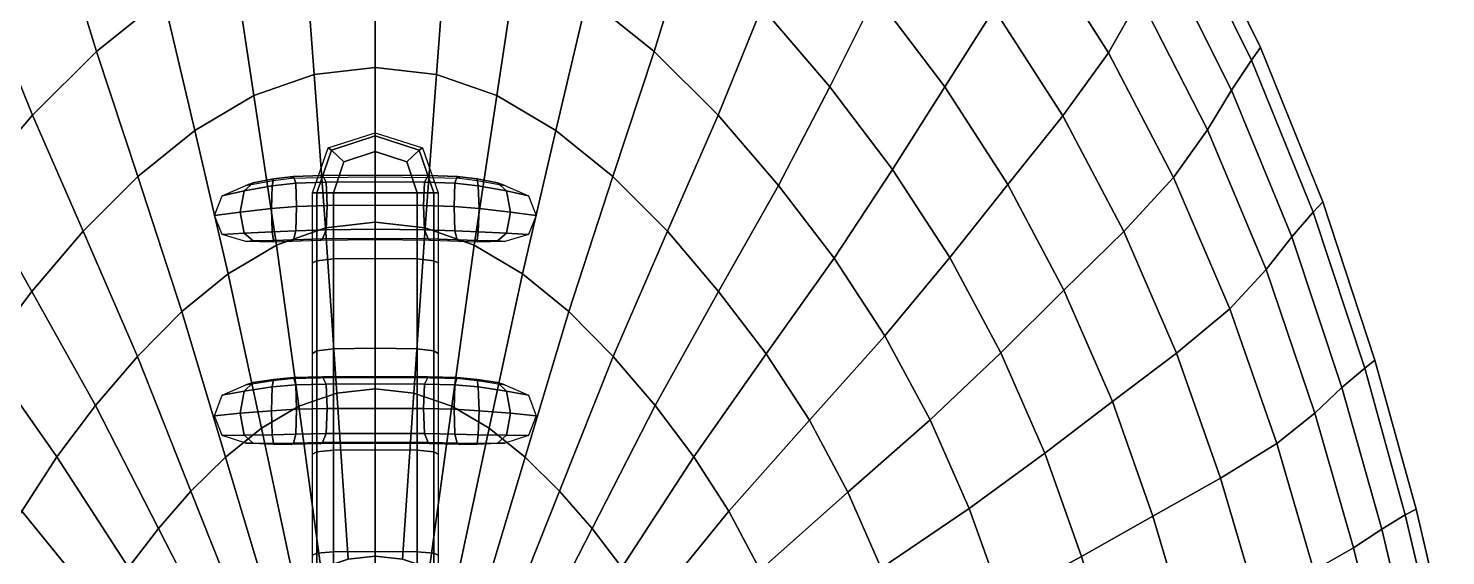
# Model space of a CAD drawing. Header units: metres. Extents: x -0.0298 to 0.0298, y -0.0474 to 0.0474.
# Drawn here: x -0.00946 to 0.02917, y 0.01001 to 0.02438 of the extents above; entities that cross this region are included whole.
import ezdxf

# ---------------------------------------------------------------- set-up
doc = ezdxf.new("R2010")
doc.units = ezdxf.units.M

msp = doc.modelspace()

# ---------------------------------------------------------------- linework, layer by layer
at = {"layer": 'football_medium_poly'}
for points in [[(-0.007602, 0.023749, 0.022283), (-0.008571, 0.02692, 0.020071), (-0.006511, 0.028588, 0.020071), (-0.005775, 0.025221, 0.022283)], [(-0.007602, 0.023749, -0.022283), (-0.005775, 0.025221, -0.022283), (-0.006511, 0.028588, -0.020071), (-0.008571, 0.02692, -0.020071)], [(0.007602, 0.023749, 0.022283), (0.005775, 0.025221, 0.022283), (0.006511, 0.028588, 0.020071), (0.008571, 0.02692, 0.020071)], [(0.007602, 0.023749, -0.022283), (0.008571, 0.02692, -0.020071), (0.006511, 0.028588, -0.020071), (0.005775, 0.025221, -0.022283)], [(0.019987, 0.02371, 0.012488), (0.017996, 0.026842, 0.012488), (0.018759, 0.02856, 0.009612), (0.020834, 0.025227, 0.009612)], [(0.019987, 0.02371, -0.012488), (0.020834, 0.025227, -0.009612), (0.018759, 0.02856, -0.009612), (0.017996, 0.026842, -0.012488)], [(0.022164, 0.027842), (0.024129, 0.023853), (0.02388, 0.023512, 0.00332), (0.021936, 0.027443, 0.00332)], [(0.022164, 0.027842), (0.021936, 0.027443, -0.00332), (0.02388, 0.023512, -0.00332), (0.024129, 0.023853)], [(0.013637, 0.025285, 0.017692), (0.012386, 0.022781, 0.020071), (0.010536, 0.024948, 0.020071), (0.0116, 0.02769, 0.017692)], [(0.013637, 0.025285, -0.017692), (0.0116, 0.02769, -0.017692), (0.010536, 0.024948, -0.020071), (0.012386, 0.022781, -0.020071)], [(0.013637, 0.025285, 0.017692), (0.01482, 0.027636, 0.015173), (0.01687, 0.024904, 0.015173), (0.015524, 0.022786, 0.017692)], [(0.013637, 0.025285, -0.017692), (0.015524, 0.022786, -0.017692), (0.01687, 0.024904, -0.015173), (0.01482, 0.027636, -0.015173)], [(0.021433, 0.026491, 0.006554), (0.021936, 0.027443, 0.00332), (0.02388, 0.023512, 0.00332), (0.023332, 0.022695, 0.006554)], [(0.021433, 0.026491, -0.006554), (0.023332, 0.022695, -0.006554), (0.02388, 0.023512, -0.00332), (0.021936, 0.027443, -0.00332)], [(0, 0.02722, 0.022283), (0, 0.023309, 0.024303), (-0.001664, 0.02312, 0.024303), (-0.001954, 0.027, 0.022283)], [(0, 0.02722, -0.022283), (-0.001954, 0.027, -0.022283), (-0.001664, 0.02312, -0.024303), (0, 0.023309, -0.024303)], [(0, 0.02722, 0.022283), (0.001954, 0.027, 0.022283), (0.001664, 0.02312, 0.024303), (0, 0.023309, 0.024303)], [(0, 0.02722, -0.022283), (0, 0.023309, -0.024303), (0.001664, 0.02312, -0.024303), (0.001954, 0.027, -0.022283)], [(-0.007602, 0.023749, 0.022283), (-0.009345, 0.022009, 0.022283), (-0.010536, 0.024948, 0.020071), (-0.008571, 0.02692, 0.020071)], [(-0.007602, 0.023749, -0.022283), (-0.008571, 0.02692, -0.020071), (-0.010536, 0.024948, -0.020071), (-0.009345, 0.022009, -0.022283)], [(-0.003886, 0.026334, 0.022283), (-0.001954, 0.027, 0.022283), (-0.001664, 0.02312, 0.024303), (-0.00331, 0.02255, 0.024303)], [(-0.003886, 0.026334, -0.022283), (-0.00331, 0.02255, -0.024303), (-0.001664, 0.02312, -0.024303), (-0.001954, 0.027, -0.022283)], [(0.003886, 0.026334, 0.022283), (0.00331, 0.02255, 0.024303), (0.001664, 0.02312, 0.024303), (0.001954, 0.027, 0.022283)], [(0.003886, 0.026334, -0.022283), (0.001954, 0.027, -0.022283), (0.001664, 0.02312, -0.024303), (0.00331, 0.02255, -0.024303)], [(0.007602, 0.023749, 0.022283), (0.008571, 0.02692, 0.020071), (0.010536, 0.024948, 0.020071), (0.009345, 0.022009, 0.022283)], [(0.007602, 0.023749, -0.022283), (0.009345, 0.022009, -0.022283), (0.010536, 0.024948, -0.020071), (0.008571, 0.02692, -0.020071)], [(0.019987, 0.02371, 0.012488), (0.018737, 0.021998, 0.015173), (0.01687, 0.024904, 0.015173), (0.017996, 0.026842, 0.012488)], [(0.019987, 0.02371, -0.012488), (0.017996, 0.026842, -0.012488), (0.01687, 0.024904, -0.015173), (0.018737, 0.021998, -0.015173)], [(-0.003886, 0.026334, 0.022283), (-0.00331, 0.02255, 0.024303), (-0.00492, 0.021597, 0.024303), (-0.005775, 0.025221, 0.022283)], [(-0.003886, 0.026334, -0.022283), (-0.005775, 0.025221, -0.022283), (-0.00492, 0.021597, -0.024303), (-0.00331, 0.02255, -0.024303)], [(0.003886, 0.026334, 0.022283), (0.005775, 0.025221, 0.022283), (0.00492, 0.021597, 0.024303), (0.00331, 0.02255, 0.024303)], [(0.003886, 0.026334, -0.022283), (0.00331, 0.02255, -0.024303), (0.00492, 0.021597, -0.024303), (0.005775, 0.025221, -0.022283)], [(0.021433, 0.026491, 0.006554), (0.023332, 0.022695, 0.006554), (0.02268, 0.021612, 0.009612), (0.020834, 0.025227, 0.009612)], [(0.021433, 0.026491, -0.006554), (0.020834, 0.025227, -0.009612), (0.02268, 0.021612, -0.009612), (0.023332, 0.022695, -0.006554)], [(-0.007602, 0.023749, 0.022283), (-0.005775, 0.025221, 0.022283), (-0.00492, 0.021597, 0.024303), (-0.006475, 0.020337, 0.024303)], [(-0.007602, 0.023749, -0.022283), (-0.006475, 0.020337, -0.024303), (-0.00492, 0.021597, -0.024303), (-0.005775, 0.025221, -0.022283)], [(0.007602, 0.023749, 0.022283), (0.006475, 0.020337, 0.024303), (0.00492, 0.021597, 0.024303), (0.005775, 0.025221, 0.022283)], [(0.007602, 0.023749, -0.022283), (0.005775, 0.025221, -0.022283), (0.00492, 0.021597, -0.024303), (0.006475, 0.020337, -0.024303)], [(0.013637, 0.025285, 0.017692), (0.015524, 0.022786, 0.017692), (0.014099, 0.020529, 0.020071), (0.012386, 0.022781, 0.020071)], [(0.013637, 0.025285, -0.017692), (0.012386, 0.022781, -0.020071), (0.014099, 0.020529, -0.020071), (0.015524, 0.022786, -0.017692)], [(0.019987, 0.02371, 0.012488), (0.020834, 0.025227, 0.009612), (0.02268, 0.021612, 0.009612), (0.021758, 0.020313, 0.012488)], [(0.019987, 0.02371, -0.012488), (0.021758, 0.020313, -0.012488), (0.02268, 0.021612, -0.009612), (0.020834, 0.025227, -0.009612)], [(-0.010985, 0.020098, 0.022283), (-0.012386, 0.022781, 0.020071), (-0.010536, 0.024948, 0.020071), (-0.009345, 0.022009, 0.022283)], [(-0.010985, 0.020098, -0.022283), (-0.009345, 0.022009, -0.022283), (-0.010536, 0.024948, -0.020071), (-0.012386, 0.022781, -0.020071)], [(0.010985, 0.020098, 0.022283), (0.009345, 0.022009, 0.022283), (0.010536, 0.024948, 0.020071), (0.012386, 0.022781, 0.020071)], [(0.010985, 0.020098, -0.022283), (0.012386, 0.022781, -0.020071), (0.010536, 0.024948, -0.020071), (0.009345, 0.022009, -0.022283)], [(0.017242, 0.020127, 0.017692), (0.015524, 0.022786, 0.017692), (0.01687, 0.024904, 0.015173), (0.018737, 0.021998, 0.015173)], [(0.017242, 0.020127, -0.017692), (0.018737, 0.021998, -0.015173), (0.01687, 0.024904, -0.015173), (0.015524, 0.022786, -0.017692)], [(-0.007602, 0.023749, 0.022283), (-0.006475, 0.020337, 0.024303), (-0.00796, 0.018847, 0.024303), (-0.009345, 0.022009, 0.022283)], [(-0.007602, 0.023749, -0.022283), (-0.009345, 0.022009, -0.022283), (-0.00796, 0.018847, -0.024303), (-0.006475, 0.020337, -0.024303)], [(0.007602, 0.023749, 0.022283), (0.009345, 0.022009, 0.022283), (0.00796, 0.018847, 0.024303), (0.006475, 0.020337, 0.024303)], [(0.007602, 0.023749, -0.022283), (0.006475, 0.020337, -0.024303), (0.00796, 0.018847, -0.024303), (0.009345, 0.022009, -0.022283)], [(0.019987, 0.02371, 0.012488), (0.021758, 0.020313, 0.012488), (0.020397, 0.018846, 0.015173), (0.018737, 0.021998, 0.015173)], [(0.019987, 0.02371, -0.012488), (0.018737, 0.021998, -0.015173), (0.020397, 0.018846, -0.015173), (0.021758, 0.020313, -0.012488)], [(0.025829, 0.019652), (0.025563, 0.01937, 0.00332), (0.02388, 0.023512, 0.00332), (0.024129, 0.023853)], [(0.025829, 0.019652), (0.024129, 0.023853), (0.02388, 0.023512, -0.00332), (0.025563, 0.01937, -0.00332)], [(0, 0.019095, 0.026007), (-0.001356, 0.01894, 0.026007), (-0.001664, 0.02312, 0.024303), (0, 0.023309, 0.024303)], [(0, 0.019095, -0.026007), (0, 0.023309, -0.024303), (-0.001664, 0.02312, -0.024303), (-0.001356, 0.01894, -0.026007)], [(0, 0.019095, 0.026007), (0, 0.023309, 0.024303), (0.001664, 0.02312, 0.024303), (0.001356, 0.01894, 0.026007)], [(0, 0.019095, -0.026007), (0.001356, 0.01894, -0.026007), (0.001664, 0.02312, -0.024303), (0, 0.023309, -0.024303)], [(0.024977, 0.018698, 0.006554), (0.023332, 0.022695, 0.006554), (0.02388, 0.023512, 0.00332), (0.025563, 0.01937, 0.00332)], [(0.024977, 0.018698, -0.006554), (0.025563, 0.01937, -0.00332), (0.02388, 0.023512, -0.00332), (0.023332, 0.022695, -0.006554)], [(-0.002697, 0.018473, 0.026007), (-0.00331, 0.02255, 0.024303), (-0.001664, 0.02312, 0.024303), (-0.001356, 0.01894, 0.026007)], [(-0.002697, 0.018473, -0.026007), (-0.001356, 0.01894, -0.026007), (-0.001664, 0.02312, -0.024303), (-0.00331, 0.02255, -0.024303)], [(0.002697, 0.018473, 0.026007), (0.001356, 0.01894, 0.026007), (0.001664, 0.02312, 0.024303), (0.00331, 0.02255, 0.024303)], [(0.002697, 0.018473, -0.026007), (0.00331, 0.02255, -0.024303), (0.001664, 0.02312, -0.024303), (0.001356, 0.01894, -0.026007)], [(-0.002697, 0.018473, 0.026007), (-0.004008, 0.017692, 0.026007), (-0.00492, 0.021597, 0.024303), (-0.00331, 0.02255, 0.024303)], [(-0.002697, 0.018473, -0.026007), (-0.00331, 0.02255, -0.024303), (-0.00492, 0.021597, -0.024303), (-0.004008, 0.017692, -0.026007)], [(0.002697, 0.018473, 0.026007), (0.00331, 0.02255, 0.024303), (0.00492, 0.021597, 0.024303), (0.004008, 0.017692, 0.026007)], [(0.002697, 0.018473, -0.026007), (0.004008, 0.017692, -0.026007), (0.00492, 0.021597, -0.024303), (0.00331, 0.02255, -0.024303)], [(0.010985, 0.020098, 0.022283), (0.012386, 0.022781, 0.020071), (0.014099, 0.020529, 0.020071), (0.012506, 0.018111, 0.022283)], [(0.010985, 0.020098, -0.022283), (0.012506, 0.018111, -0.022283), (0.014099, 0.020529, -0.020071), (0.012386, 0.022781, -0.020071)], [(0.017242, 0.020127, 0.017692), (0.015659, 0.018133, 0.020071), (0.014099, 0.020529, 0.020071), (0.015524, 0.022786, 0.017692)], [(0.017242, 0.020127, -0.017692), (0.015524, 0.022786, -0.017692), (0.014099, 0.020529, -0.020071), (0.015659, 0.018133, -0.020071)], [(0.024977, 0.018698, 0.006554), (0.024279, 0.017806, 0.009612), (0.02268, 0.021612, 0.009612), (0.023332, 0.022695, 0.006554)], [(0.024977, 0.018698, -0.006554), (0.023332, 0.022695, -0.006554), (0.02268, 0.021612, -0.009612), (0.024279, 0.017806, -0.009612)], [(-0.010985, 0.020098, 0.022283), (-0.009345, 0.022009, 0.022283), (-0.00796, 0.018847, 0.024303), (-0.009358, 0.01721, 0.024303)], [(-0.010985, 0.020098, -0.022283), (-0.009358, 0.01721, -0.024303), (-0.00796, 0.018847, -0.024303), (-0.009345, 0.022009, -0.022283)], [(0.010985, 0.020098, 0.022283), (0.009358, 0.01721, 0.024303), (0.00796, 0.018847, 0.024303), (0.009345, 0.022009, 0.022283)], [(0.010985, 0.020098, -0.022283), (0.009345, 0.022009, -0.022283), (0.00796, 0.018847, -0.024303), (0.009358, 0.01721, -0.024303)], [(0.017242, 0.020127, 0.017692), (0.018737, 0.021998, 0.015173), (0.020397, 0.018846, 0.015173), (0.01877, 0.017243, 0.017692)], [(0.017242, 0.020127, -0.017692), (0.01877, 0.017243, -0.017692), (0.020397, 0.018846, -0.015173), (0.018737, 0.021998, -0.015173)], [(-0.005276, 0.01666, 0.026007), (-0.006475, 0.020337, 0.024303), (-0.00492, 0.021597, 0.024303), (-0.004008, 0.017692, 0.026007)], [(-0.005276, 0.01666, -0.026007), (-0.004008, 0.017692, -0.026007), (-0.00492, 0.021597, -0.024303), (-0.006475, 0.020337, -0.024303)], [(-0.001284, 0.021122, 0.02499), (0, 0.021531, 0.02484), (0, 0.021448, 0.02516), (-0.001196, 0.021061, 0.025305)], [(-0.00086, 0.020742, 0.025588), (-0.001196, 0.021061, 0.025305), (0, 0.021448, 0.02516), (0, 0.02102, 0.025539)], [(0.001284, 0.021122, 0.02499), (0.001196, 0.021061, 0.025305), (0, 0.021448, 0.02516), (0, 0.021531, 0.02484)], [(0.00086, 0.020742, 0.025588), (0, 0.02102, 0.025539), (0, 0.021448, 0.02516), (0.001196, 0.021061, 0.025305)], [(0.005276, 0.01666, 0.026007), (0.004008, 0.017692, 0.026007), (0.00492, 0.021597, 0.024303), (0.006475, 0.020337, 0.024303)], [(0.005276, 0.01666, -0.026007), (0.006475, 0.020337, -0.024303), (0.00492, 0.021597, -0.024303), (0.004008, 0.017692, -0.026007)], [(0.023292, 0.016735, 0.012488), (0.021758, 0.020313, 0.012488), (0.02268, 0.021612, 0.009612), (0.024279, 0.017806, 0.009612)], [(0.023292, 0.016735, -0.012488), (0.024279, 0.017806, -0.009612), (0.02268, 0.021612, -0.009612), (0.021758, 0.020313, -0.012488)], [(-0.001284, 0.021122, 0.02499), (-0.001196, 0.021061, 0.025305), (-0.001594, 0.019898, 0.025737), (-0.001712, 0.019896, 0.025438)], [(-0.00086, 0.020742, 0.025588), (-0.001137, 0.0199, 0.025961), (-0.001594, 0.019898, 0.025737), (-0.001196, 0.021061, 0.025305)], [(-0.00086, 0.020742, 0.025588), (0, 0.02102, 0.025539), (0, 0.0199, 0.026036), (-0.001137, 0.0199, 0.025961)], [(0.00086, 0.020742, 0.025588), (0.001137, 0.0199, 0.025961), (0, 0.0199, 0.026036), (0, 0.02102, 0.025539)], [(0.00086, 0.020742, 0.025588), (0.001196, 0.021061, 0.025305), (0.001594, 0.019898, 0.025737), (0.001137, 0.0199, 0.025961)], [(0.001284, 0.021122, 0.02499), (0.001712, 0.019896, 0.025438), (0.001594, 0.019898, 0.025737), (0.001196, 0.021061, 0.025305)], [(0.013889, 0.015997, 0.022283), (0.012506, 0.018111, 0.022283), (0.014099, 0.020529, 0.020071), (0.015659, 0.018133, 0.020071)], [(0.013889, 0.015997, -0.022283), (0.015659, 0.018133, -0.020071), (0.014099, 0.020529, -0.020071), (0.012506, 0.018111, -0.022283)], [(-0.010985, 0.020098, 0.022283), (-0.009358, 0.01721, 0.024303), (-0.010653, 0.015509, 0.024303), (-0.012506, 0.018111, 0.022283)], [(-0.010985, 0.020098, -0.022283), (-0.012506, 0.018111, -0.022283), (-0.010653, 0.015509, -0.024303), (-0.009358, 0.01721, -0.024303)], [(-0.005276, 0.01666, 0.026007), (-0.006485, 0.015439, 0.026007), (-0.00796, 0.018847, 0.024303), (-0.006475, 0.020337, 0.024303)], [(-0.005276, 0.01666, -0.026007), (-0.006475, 0.020337, -0.024303), (-0.00796, 0.018847, -0.024303), (-0.006485, 0.015439, -0.026007)], [(-0.004173, 0.019815, 0.025204), (-0.00353, 0.0201, 0.025329), (-0.003329, 0.020171, 0.025529), (-0.003571, 0.01995, 0.025575)], [(-0.002807, 0.020087, 0.025938), (-0.003571, 0.01995, 0.025575), (-0.003329, 0.020171, 0.025529), (-0.002773, 0.020273, 0.025746)], [(-0.00278, 0.020229, 0.025569), (-0.002773, 0.020273, 0.025746), (-0.003329, 0.020171, 0.025529), (-0.00353, 0.0201, 0.025329)], [(-0.002807, 0.020087, 0.025938), (-0.002168, 0.020157, 0.026155), (-0.002148, 0.019521, 0.026463), (-0.002831, 0.019465, 0.026224)], [(-0.002807, 0.020087, 0.025938), (-0.002773, 0.020273, 0.025746), (-0.002229, 0.020342, 0.025933), (-0.002168, 0.020157, 0.026155)], [(-0.00278, 0.020229, 0.025569), (-0.002291, 0.020296, 0.025738), (-0.002229, 0.020342, 0.025933), (-0.002773, 0.020273, 0.025746)], [(-0.001497, 0.020318, 0.025818), (-0.001443, 0.020369, 0.026036), (-0.002229, 0.020342, 0.025933), (-0.002291, 0.020296, 0.025738)], [(-0.001344, 0.020185, 0.026261), (-0.002168, 0.020157, 0.026155), (-0.002229, 0.020342, 0.025933), (-0.001443, 0.020369, 0.026036)], [(-0.001344, 0.020185, 0.026261), (-0.001311, 0.019548, 0.02657), (-0.002148, 0.019521, 0.026463), (-0.002168, 0.020157, 0.026155)], [(-0.001497, 0.020318, 0.025818), (0, 0.020336, 0.025888), (0, 0.020378, 0.026071), (-0.001443, 0.020369, 0.026036)], [(-0.001344, 0.020185, 0.026261), (-0.001443, 0.020369, 0.026036), (0, 0.020378, 0.026071), (0, 0.020194, 0.026296)], [(-0.001344, 0.020185, 0.026261), (0, 0.020194, 0.026296), (0, 0.019558, 0.026606), (-0.001311, 0.019548, 0.02657)], [(0.001497, 0.020318, 0.025818), (0.001443, 0.020369, 0.026036), (0, 0.020378, 0.026071), (0, 0.020336, 0.025888)], [(0.001344, 0.020185, 0.026261), (0, 0.020194, 0.026296), (0, 0.020378, 0.026071), (0.001443, 0.020369, 0.026036)], [(0.001344, 0.020185, 0.026261), (0.001311, 0.019548, 0.02657), (0, 0.019558, 0.026606), (0, 0.020194, 0.026296)], [(0.001344, 0.020185, 0.026261), (0.002168, 0.020157, 0.026155), (0.002148, 0.019521, 0.026463), (0.001311, 0.019548, 0.02657)], [(0.001344, 0.020185, 0.026261), (0.001443, 0.020369, 0.026036), (0.002229, 0.020342, 0.025933), (0.002168, 0.020157, 0.026155)], [(0.001497, 0.020318, 0.025818), (0.002291, 0.020296, 0.025738), (0.002229, 0.020342, 0.025933), (0.001443, 0.020369, 0.026036)], [(0.002807, 0.020087, 0.025938), (0.002831, 0.019465, 0.026224), (0.002148, 0.019521, 0.026463), (0.002168, 0.020157, 0.026155)], [(0.002807, 0.020087, 0.025938), (0.002168, 0.020157, 0.026155), (0.002229, 0.020342, 0.025933), (0.002773, 0.020273, 0.025746)], [(0.00278, 0.020229, 0.025569), (0.002773, 0.020273, 0.025746), (0.002229, 0.020342, 0.025933), (0.002291, 0.020296, 0.025738)], [(0.00278, 0.020229, 0.025569), (0.00353, 0.0201, 0.025329), (0.003329, 0.020171, 0.025529), (0.002773, 0.020273, 0.025746)], [(0.002807, 0.020087, 0.025938), (0.002773, 0.020273, 0.025746), (0.003329, 0.020171, 0.025529), (0.003571, 0.01995, 0.025575)], [(0.004173, 0.019815, 0.025204), (0.003571, 0.01995, 0.025575), (0.003329, 0.020171, 0.025529), (0.00353, 0.0201, 0.025329)], [(0.005276, 0.01666, 0.026007), (0.006475, 0.020337, 0.024303), (0.00796, 0.018847, 0.024303), (0.006485, 0.015439, 0.026007)], [(0.005276, 0.01666, -0.026007), (0.006485, 0.015439, -0.026007), (0.00796, 0.018847, -0.024303), (0.006475, 0.020337, -0.024303)], [(0.010985, 0.020098, 0.022283), (0.012506, 0.018111, 0.022283), (0.010653, 0.015509, 0.024303), (0.009358, 0.01721, 0.024303)], [(0.010985, 0.020098, -0.022283), (0.009358, 0.01721, -0.024303), (0.010653, 0.015509, -0.024303), (0.012506, 0.018111, -0.022283)], [(0.017242, 0.020127, 0.017692), (0.01877, 0.017243, 0.017692), (0.017047, 0.015535, 0.020071), (0.015659, 0.018133, 0.020071)], [(0.017242, 0.020127, -0.017692), (0.015659, 0.018133, -0.020071), (0.017047, 0.015535, -0.020071), (0.01877, 0.017243, -0.017692)], [(0.023292, 0.016735, 0.012488), (0.021835, 0.015527, 0.015173), (0.020397, 0.018846, 0.015173), (0.021758, 0.020313, 0.012488)], [(0.023292, 0.016735, -0.012488), (0.021758, 0.020313, -0.012488), (0.020397, 0.018846, -0.015173), (0.021835, 0.015527, -0.015173)], [(-0.004173, 0.019815, 0.025204), (-0.003571, 0.01995, 0.025575), (-0.003681, 0.019369, 0.025791), (-0.004381, 0.019274, 0.02535)], [(-0.002807, 0.020087, 0.025938), (-0.002831, 0.019465, 0.026224), (-0.003681, 0.019369, 0.025791), (-0.003571, 0.01995, 0.025575)], [(-0.001712, 0.017984, 0.026069), (-0.001712, 0.019896, 0.025438), (-0.001594, 0.019898, 0.025737), (-0.001594, 0.018046, 0.026353)], [(-0.001137, 0.018093, 0.026567), (-0.001594, 0.018046, 0.026353), (-0.001594, 0.019898, 0.025737), (-0.001137, 0.0199, 0.025961)], [(-0.001137, 0.018093, 0.026567), (-0.001137, 0.0199, 0.025961), (0, 0.0199, 0.026036), (0, 0.018108, 0.026638)], [(0.001137, 0.018093, 0.026567), (0, 0.018108, 0.026638), (0, 0.0199, 0.026036), (0.001137, 0.0199, 0.025961)], [(0.001137, 0.018093, 0.026567), (0.001137, 0.0199, 0.025961), (0.001594, 0.019898, 0.025737), (0.001594, 0.018046, 0.026353)], [(0.001712, 0.017984, 0.026069), (0.001594, 0.018046, 0.026353), (0.001594, 0.019898, 0.025737), (0.001712, 0.019896, 0.025438)], [(0.002807, 0.020087, 0.025938), (0.003571, 0.01995, 0.025575), (0.003681, 0.019369, 0.025791), (0.002831, 0.019465, 0.026224)], [(0.004173, 0.019815, 0.025204), (0.004381, 0.019274, 0.02535), (0.003681, 0.019369, 0.025791), (0.003571, 0.01995, 0.025575)], [(-0.004173, 0.01876, 0.025635), (-0.004381, 0.019274, 0.02535), (-0.003681, 0.019369, 0.025791), (-0.003571, 0.018796, 0.026046)], [(-0.002807, 0.018829, 0.026452), (-0.003571, 0.018796, 0.026046), (-0.003681, 0.019369, 0.025791), (-0.002831, 0.019465, 0.026224)], [(-0.002807, 0.018829, 0.026452), (-0.002831, 0.019465, 0.026224), (-0.002148, 0.019521, 0.026463), (-0.002168, 0.018864, 0.026683)], [(-0.001344, 0.018891, 0.026789), (-0.002168, 0.018864, 0.026683), (-0.002148, 0.019521, 0.026463), (-0.001311, 0.019548, 0.02657)], [(-0.001344, 0.018891, 0.026789), (-0.001311, 0.019548, 0.02657), (0, 0.019558, 0.026606), (0, 0.018901, 0.026824)], [(0.001344, 0.018891, 0.026789), (0, 0.018901, 0.026824), (0, 0.019558, 0.026606), (0.001311, 0.019548, 0.02657)], [(0.001344, 0.018891, 0.026789), (0.001311, 0.019548, 0.02657), (0.002148, 0.019521, 0.026463), (0.002168, 0.018864, 0.026683)], [(0.002807, 0.018829, 0.026452), (0.002168, 0.018864, 0.026683), (0.002148, 0.019521, 0.026463), (0.002831, 0.019465, 0.026224)], [(0.002807, 0.018829, 0.026452), (0.002831, 0.019465, 0.026224), (0.003681, 0.019369, 0.025791), (0.003571, 0.018796, 0.026046)], [(0.004173, 0.01876, 0.025635), (0.003571, 0.018796, 0.026046), (0.003681, 0.019369, 0.025791), (0.004381, 0.019274, 0.02535)], [(0.024977, 0.018698, 0.006554), (0.025563, 0.01937, 0.00332), (0.026966, 0.015116, 0.00332), (0.026347, 0.014592, 0.006554)], [(0.024977, 0.018698, -0.006554), (0.026347, 0.014592, -0.006554), (0.026966, 0.015116, -0.00332), (0.025563, 0.01937, -0.00332)], [(0.025829, 0.019652), (0.027246, 0.015336), (0.026966, 0.015116, 0.00332), (0.025563, 0.01937, 0.00332)], [(0.025829, 0.019652), (0.025563, 0.01937, -0.00332), (0.026966, 0.015116, -0.00332), (0.027246, 0.015336)], [(-0.002697, 0.018473, 0.026007), (-0.001356, 0.01894, 0.026007), (-0.00105, 0.014434, 0.027275), (-0.002089, 0.014078, 0.027275)], [(-0.002697, 0.018473, -0.026007), (-0.002089, 0.014078, -0.027275), (-0.00105, 0.014434, -0.027275), (-0.001356, 0.01894, -0.026007)], [(0, 0.019095, 0.026007), (0, 0.014552, 0.027275), (-0.00105, 0.014434, 0.027275), (-0.001356, 0.01894, 0.026007)], [(0, 0.019095, -0.026007), (-0.001356, 0.01894, -0.026007), (-0.00105, 0.014434, -0.027275), (0, 0.014552, -0.027275)], [(0, 0.019095, 0.026007), (0.001356, 0.01894, 0.026007), (0.00105, 0.014434, 0.027275), (0, 0.014552, 0.027275)], [(0, 0.019095, -0.026007), (0, 0.014552, -0.027275), (0.00105, 0.014434, -0.027275), (0.001356, 0.01894, -0.026007)], [(0.002697, 0.018473, 0.026007), (0.002089, 0.014078, 0.027275), (0.00105, 0.014434, 0.027275), (0.001356, 0.01894, 0.026007)], [(0.002697, 0.018473, -0.026007), (0.001356, 0.01894, -0.026007), (0.00105, 0.014434, -0.027275), (0.002089, 0.014078, -0.027275)], [(-0.007624, 0.014098, 0.026007), (-0.009358, 0.01721, 0.024303), (-0.00796, 0.018847, 0.024303), (-0.006485, 0.015439, 0.026007)], [(-0.007624, 0.014098, -0.026007), (-0.006485, 0.015439, -0.026007), (-0.00796, 0.018847, -0.024303), (-0.009358, 0.01721, -0.024303)], [(-0.004173, 0.01876, 0.025635), (-0.003571, 0.018796, 0.026046), (-0.003329, 0.018591, 0.026175), (-0.00353, 0.018569, 0.025955)], [(-0.002807, 0.018829, 0.026452), (-0.002773, 0.018594, 0.026432), (-0.003329, 0.018591, 0.026175), (-0.003571, 0.018796, 0.026046)], [(-0.00278, 0.018554, 0.026253), (-0.00353, 0.018569, 0.025955), (-0.003329, 0.018591, 0.026175), (-0.002773, 0.018594, 0.026432)], [(-0.002807, 0.018829, 0.026452), (-0.002168, 0.018864, 0.026683), (-0.002229, 0.018618, 0.026637), (-0.002773, 0.018594, 0.026432)], [(-0.00278, 0.018554, 0.026253), (-0.002773, 0.018594, 0.026432), (-0.002229, 0.018618, 0.026637), (-0.002291, 0.018572, 0.026442)], [(-0.001497, 0.018594, 0.026522), (-0.002291, 0.018572, 0.026442), (-0.002229, 0.018618, 0.026637), (-0.001443, 0.018645, 0.02674)], [(-0.001344, 0.018891, 0.026789), (-0.001443, 0.018645, 0.02674), (-0.002229, 0.018618, 0.026637), (-0.002168, 0.018864, 0.026683)], [(-0.001497, 0.018594, 0.026522), (-0.001443, 0.018645, 0.02674), (0, 0.018654, 0.026775), (0, 0.018612, 0.026592)], [(-0.001344, 0.018891, 0.026789), (0, 0.018901, 0.026824), (0, 0.018654, 0.026775), (-0.001443, 0.018645, 0.02674)], [(0.001344, 0.018891, 0.026789), (0.001443, 0.018645, 0.02674), (0, 0.018654, 0.026775), (0, 0.018901, 0.026824)], [(0.001497, 0.018594, 0.026522), (0, 0.018612, 0.026592), (0, 0.018654, 0.026775), (0.001443, 0.018645, 0.02674)], [(0.001344, 0.018891, 0.026789), (0.002168, 0.018864, 0.026683), (0.002229, 0.018618, 0.026637), (0.001443, 0.018645, 0.02674)], [(0.001497, 0.018594, 0.026522), (0.001443, 0.018645, 0.02674), (0.002229, 0.018618, 0.026637), (0.002291, 0.018572, 0.026442)], [(0.002807, 0.018829, 0.026452), (0.002773, 0.018594, 0.026432), (0.002229, 0.018618, 0.026637), (0.002168, 0.018864, 0.026683)], [(0.00278, 0.018554, 0.026253), (0.002291, 0.018572, 0.026442), (0.002229, 0.018618, 0.026637), (0.002773, 0.018594, 0.026432)], [(0.002807, 0.018829, 0.026452), (0.003571, 0.018796, 0.026046), (0.003329, 0.018591, 0.026175), (0.002773, 0.018594, 0.026432)], [(0.00278, 0.018554, 0.026253), (0.002773, 0.018594, 0.026432), (0.003329, 0.018591, 0.026175), (0.00353, 0.018569, 0.025955)], [(0.004173, 0.01876, 0.025635), (0.00353, 0.018569, 0.025955), (0.003329, 0.018591, 0.026175), (0.003571, 0.018796, 0.026046)], [(0.007624, 0.014098, 0.026007), (0.006485, 0.015439, 0.026007), (0.00796, 0.018847, 0.024303), (0.009358, 0.01721, 0.024303)], [(0.007624, 0.014098, -0.026007), (0.009358, 0.01721, -0.024303), (0.00796, 0.018847, -0.024303), (0.006485, 0.015439, -0.026007)], [(0.020093, 0.014206, 0.017692), (0.01877, 0.017243, 0.017692), (0.020397, 0.018846, 0.015173), (0.021835, 0.015527, 0.015173)], [(0.020093, 0.014206, -0.017692), (0.021835, 0.015527, -0.015173), (0.020397, 0.018846, -0.015173), (0.01877, 0.017243, -0.017692)], [(0.024977, 0.018698, 0.006554), (0.026347, 0.014592, 0.006554), (0.025611, 0.013895, 0.009612), (0.024279, 0.017806, 0.009612)], [(0.024977, 0.018698, -0.006554), (0.024279, 0.017806, -0.009612), (0.025611, 0.013895, -0.009612), (0.026347, 0.014592, -0.006554)], [(-0.002697, 0.018473, 0.026007), (-0.002089, 0.014078, 0.027275), (-0.003105, 0.013483, 0.027275), (-0.004008, 0.017692, 0.026007)], [(-0.002697, 0.018473, -0.026007), (-0.004008, 0.017692, -0.026007), (-0.003105, 0.013483, -0.027275), (-0.002089, 0.014078, -0.027275)], [(0.002697, 0.018473, 0.026007), (0.004008, 0.017692, 0.026007), (0.003105, 0.013483, 0.027275), (0.002089, 0.014078, 0.027275)], [(0.002697, 0.018473, -0.026007), (0.002089, 0.014078, -0.027275), (0.003105, 0.013483, -0.027275), (0.004008, 0.017692, -0.026007)], [(-0.001712, 0.017984, 0.026069), (-0.001594, 0.018046, 0.026353), (-0.001594, 0.015591, 0.02705), (-0.001712, 0.015518, 0.026768)], [(-0.001137, 0.018093, 0.026567), (-0.001137, 0.015646, 0.027262), (-0.001594, 0.015591, 0.02705), (-0.001594, 0.018046, 0.026353)], [(-0.001137, 0.018093, 0.026567), (0, 0.018108, 0.026638), (0, 0.015664, 0.027333), (-0.001137, 0.015646, 0.027262)], [(0.001137, 0.018093, 0.026567), (0.001137, 0.015646, 0.027262), (0, 0.015664, 0.027333), (0, 0.018108, 0.026638)], [(0.001137, 0.018093, 0.026567), (0.001594, 0.018046, 0.026353), (0.001594, 0.015591, 0.02705), (0.001137, 0.015646, 0.027262)], [(0.001712, 0.017984, 0.026069), (0.001712, 0.015518, 0.026768), (0.001594, 0.015591, 0.02705), (0.001594, 0.018046, 0.026353)], [(0.013889, 0.015997, 0.022283), (0.011831, 0.013699, 0.024303), (0.010653, 0.015509, 0.024303), (0.012506, 0.018111, 0.022283)], [(0.013889, 0.015997, -0.022283), (0.012506, 0.018111, -0.022283), (0.010653, 0.015509, -0.024303), (0.011831, 0.013699, -0.024303)], [(0.013889, 0.015997, 0.022283), (0.015659, 0.018133, 0.020071), (0.017047, 0.015535, 0.020071), (0.01512, 0.013705, 0.022283)], [(0.013889, 0.015997, -0.022283), (0.01512, 0.013705, -0.022283), (0.017047, 0.015535, -0.020071), (0.015659, 0.018133, -0.020071)], [(0.023292, 0.016735, 0.012488), (0.024279, 0.017806, 0.009612), (0.025611, 0.013895, 0.009612), (0.024569, 0.01306, 0.012488)], [(0.023292, 0.016735, -0.012488), (0.024569, 0.01306, -0.012488), (0.025611, 0.013895, -0.009612), (0.024279, 0.017806, -0.009612)], [(-0.005276, 0.01666, 0.026007), (-0.004008, 0.017692, 0.026007), (-0.003105, 0.013483, 0.027275), (-0.004087, 0.012696, 0.027275)], [(-0.005276, 0.01666, -0.026007), (-0.004087, 0.012696, -0.027275), (-0.003105, 0.013483, -0.027275), (-0.004008, 0.017692, -0.026007)], [(0.005276, 0.01666, 0.026007), (0.004087, 0.012696, 0.027275), (0.003105, 0.013483, 0.027275), (0.004008, 0.017692, 0.026007)], [(0.005276, 0.01666, -0.026007), (0.004008, 0.017692, -0.026007), (0.003105, 0.013483, -0.027275), (0.004087, 0.012696, -0.027275)], [(-0.007624, 0.014098, 0.026007), (-0.008679, 0.012705, 0.026007), (-0.010653, 0.015509, 0.024303), (-0.009358, 0.01721, 0.024303)], [(-0.007624, 0.014098, -0.026007), (-0.009358, 0.01721, -0.024303), (-0.010653, 0.015509, -0.024303), (-0.008679, 0.012705, -0.026007)], [(0.007624, 0.014098, 0.026007), (0.009358, 0.01721, 0.024303), (0.010653, 0.015509, 0.024303), (0.008679, 0.012705, 0.026007)], [(0.007624, 0.014098, -0.026007), (0.008679, 0.012705, -0.026007), (0.010653, 0.015509, -0.024303), (0.009358, 0.01721, -0.024303)], [(0.020093, 0.014206, 0.017692), (0.018249, 0.012799, 0.020071), (0.017047, 0.015535, 0.020071), (0.01877, 0.017243, 0.017692)], [(0.020093, 0.014206, -0.017692), (0.01877, 0.017243, -0.017692), (0.017047, 0.015535, -0.020071), (0.018249, 0.012799, -0.020071)], [(-0.005276, 0.01666, 0.026007), (-0.004087, 0.012696, 0.027275), (-0.005024, 0.011766, 0.027275), (-0.006485, 0.015439, 0.026007)], [(-0.005276, 0.01666, -0.026007), (-0.006485, 0.015439, -0.026007), (-0.005024, 0.011766, -0.027275), (-0.004087, 0.012696, -0.027275)], [(0.005276, 0.01666, 0.026007), (0.006485, 0.015439, 0.026007), (0.005024, 0.011766, 0.027275), (0.004087, 0.012696, 0.027275)], [(0.005276, 0.01666, -0.026007), (0.004087, 0.012696, -0.027275), (0.005024, 0.011766, -0.027275), (0.006485, 0.015439, -0.026007)], [(0.023292, 0.016735, 0.012488), (0.024569, 0.01306, 0.012488), (0.023033, 0.012117, 0.015173), (0.021835, 0.015527, 0.015173)], [(0.023292, 0.016735, -0.012488), (0.021835, 0.015527, -0.015173), (0.023033, 0.012117, -0.015173), (0.024569, 0.01306, -0.012488)], [(0.013889, 0.015997, 0.022283), (0.01512, 0.013705, 0.022283), (0.01288, 0.011736, 0.024303), (0.011831, 0.013699, 0.024303)], [(0.013889, 0.015997, -0.022283), (0.011831, 0.013699, -0.024303), (0.01288, 0.011736, -0.024303), (0.01512, 0.013705, -0.022283)], [(-0.009639, 0.011222, 0.026007), (-0.011831, 0.013699, 0.024303), (-0.010653, 0.015509, 0.024303), (-0.008679, 0.012705, 0.026007)], [(-0.009639, 0.011222, -0.026007), (-0.008679, 0.012705, -0.026007), (-0.010653, 0.015509, -0.024303), (-0.011831, 0.013699, -0.024303)], [(-0.001712, 0.012773, 0.027445), (-0.001712, 0.015518, 0.026768), (-0.001594, 0.015591, 0.02705), (-0.001594, 0.012834, 0.027731)], [(-0.001137, 0.012879, 0.027945), (-0.001594, 0.012834, 0.027731), (-0.001594, 0.015591, 0.02705), (-0.001137, 0.015646, 0.027262)], [(-0.001137, 0.012879, 0.027945), (-0.001137, 0.015646, 0.027262), (0, 0.015664, 0.027333), (0, 0.012894, 0.028017)], [(0.001137, 0.012879, 0.027945), (0, 0.012894, 0.028017), (0, 0.015664, 0.027333), (0.001137, 0.015646, 0.027262)], [(0.001137, 0.012879, 0.027945), (0.001137, 0.015646, 0.027262), (0.001594, 0.015591, 0.02705), (0.001594, 0.012834, 0.027731)], [(0.001712, 0.012773, 0.027445), (0.001594, 0.012834, 0.027731), (0.001594, 0.015591, 0.02705), (0.001712, 0.015518, 0.026768)], [(0.009639, 0.011222, 0.026007), (0.008679, 0.012705, 0.026007), (0.010653, 0.015509, 0.024303), (0.011831, 0.013699, 0.024303)], [(0.009639, 0.011222, -0.026007), (0.011831, 0.013699, -0.024303), (0.010653, 0.015509, -0.024303), (0.008679, 0.012705, -0.026007)], [(0.016186, 0.011291, 0.022283), (0.01512, 0.013705, 0.022283), (0.017047, 0.015535, 0.020071), (0.018249, 0.012799, 0.020071)], [(0.016186, 0.011291, -0.022283), (0.018249, 0.012799, -0.020071), (0.017047, 0.015535, -0.020071), (0.01512, 0.013705, -0.022283)], [(0.020093, 0.014206, 0.017692), (0.021835, 0.015527, 0.015173), (0.023033, 0.012117, 0.015173), (0.021195, 0.011086, 0.017692)], [(0.020093, 0.014206, -0.017692), (0.021195, 0.011086, -0.017692), (0.023033, 0.012117, -0.015173), (0.021835, 0.015527, -0.015173)], [(-0.007624, 0.014098, 0.026007), (-0.006485, 0.015439, 0.026007), (-0.005024, 0.011766, 0.027275), (-0.005906, 0.010744, 0.027275)], [(-0.007624, 0.014098, -0.026007), (-0.005906, 0.010744, -0.027275), (-0.005024, 0.011766, -0.027275), (-0.006485, 0.015439, -0.026007)], [(0.007624, 0.014098, 0.026007), (0.005906, 0.010744, 0.027275), (0.005024, 0.011766, 0.027275), (0.006485, 0.015439, 0.026007)], [(0.007624, 0.014098, -0.026007), (0.006485, 0.015439, -0.026007), (0.005024, 0.011766, -0.027275), (0.005906, 0.010744, -0.027275)], [(0.027429, 0.01073, 0.006554), (0.026347, 0.014592, 0.006554), (0.026966, 0.015116, 0.00332), (0.028073, 0.011116, 0.00332)], [(0.027429, 0.01073, -0.006554), (0.028073, 0.011116, -0.00332), (0.026966, 0.015116, -0.00332), (0.026347, 0.014592, -0.006554)], [(0.028365, 0.011277), (0.028073, 0.011116, 0.00332), (0.026966, 0.015116, 0.00332), (0.027246, 0.015336)], [(0.028365, 0.011277), (0.027246, 0.015336), (0.026966, 0.015116, -0.00332), (0.028073, 0.011116, -0.00332)], [(-0.004173, 0.014382, 0.026857), (-0.00353, 0.014663, 0.027019), (-0.003329, 0.014722, 0.027227), (-0.003571, 0.014494, 0.027243)], [(-0.002807, 0.014607, 0.027622), (-0.003571, 0.014494, 0.027243), (-0.003329, 0.014722, 0.027227), (-0.002773, 0.01481, 0.027456)], [(-0.00278, 0.01478, 0.027274), (-0.002773, 0.01481, 0.027456), (-0.003329, 0.014722, 0.027227), (-0.00353, 0.014663, 0.027019)], [(-0.002807, 0.014607, 0.027622), (-0.002773, 0.01481, 0.027456), (-0.002229, 0.014866, 0.027651), (-0.002168, 0.014662, 0.027847)], [(-0.00278, 0.01478, 0.027274), (-0.002291, 0.014835, 0.027451), (-0.002229, 0.014866, 0.027651), (-0.002773, 0.01481, 0.027456)], [(-0.001497, 0.01485, 0.027534), (-0.001443, 0.014885, 0.027758), (-0.002229, 0.014866, 0.027651), (-0.002291, 0.014835, 0.027451)], [(-0.001344, 0.014681, 0.027956), (-0.002168, 0.014662, 0.027847), (-0.002229, 0.014866, 0.027651), (-0.001443, 0.014885, 0.027758)], [(-0.001344, 0.014681, 0.027956), (-0.001311, 0.014015, 0.028178), (-0.002148, 0.013996, 0.028068), (-0.002168, 0.014662, 0.027847)], [(-0.001497, 0.01485, 0.027534), (0, 0.014863, 0.027605), (0, 0.014891, 0.027793), (-0.001443, 0.014885, 0.027758)], [(-0.001344, 0.014681, 0.027956), (-0.001443, 0.014885, 0.027758), (0, 0.014891, 0.027793), (0, 0.014688, 0.027992)], [(-0.001344, 0.014681, 0.027956), (0, 0.014688, 0.027992), (0, 0.014021, 0.028215), (-0.001311, 0.014015, 0.028178)], [(0.001497, 0.01485, 0.027534), (0.001443, 0.014885, 0.027758), (0, 0.014891, 0.027793), (0, 0.014863, 0.027605)], [(0.001344, 0.014681, 0.027956), (0, 0.014688, 0.027992), (0, 0.014891, 0.027793), (0.001443, 0.014885, 0.027758)], [(0.001344, 0.014681, 0.027956), (0.001311, 0.014015, 0.028178), (0, 0.014021, 0.028215), (0, 0.014688, 0.027992)], [(0.001344, 0.014681, 0.027956), (0.002168, 0.014662, 0.027847), (0.002148, 0.013996, 0.028068), (0.001311, 0.014015, 0.028178)], [(0.001344, 0.014681, 0.027956), (0.001443, 0.014885, 0.027758), (0.002229, 0.014866, 0.027651), (0.002168, 0.014662, 0.027847)], [(0.001497, 0.01485, 0.027534), (0.002291, 0.014835, 0.027451), (0.002229, 0.014866, 0.027651), (0.001443, 0.014885, 0.027758)], [(0.002807, 0.014607, 0.027622), (0.002168, 0.014662, 0.027847), (0.002229, 0.014866, 0.027651), (0.002773, 0.01481, 0.027456)], [(0.00278, 0.01478, 0.027274), (0.002773, 0.01481, 0.027456), (0.002229, 0.014866, 0.027651), (0.002291, 0.014835, 0.027451)], [(0.00278, 0.01478, 0.027274), (0.00353, 0.014663, 0.027019), (0.003329, 0.014722, 0.027227), (0.002773, 0.01481, 0.027456)], [(0.002807, 0.014607, 0.027622), (0.002773, 0.01481, 0.027456), (0.003329, 0.014722, 0.027227), (0.003571, 0.014494, 0.027243)], [(0.004173, 0.014382, 0.026857), (0.003571, 0.014494, 0.027243), (0.003329, 0.014722, 0.027227), (0.00353, 0.014663, 0.027019)], [(-0.004173, 0.014382, 0.026857), (-0.003571, 0.014494, 0.027243), (-0.003681, 0.01389, 0.027381), (-0.004381, 0.013822, 0.026929)], [(-0.002807, 0.014607, 0.027622), (-0.002831, 0.013957, 0.027823), (-0.003681, 0.01389, 0.027381), (-0.003571, 0.014494, 0.027243)], [(-0.002807, 0.014607, 0.027622), (-0.002168, 0.014662, 0.027847), (-0.002148, 0.013996, 0.028068), (-0.002831, 0.013957, 0.027823)], [(-0.001481, 0.009669, 0.028206), (-0.002089, 0.014078, 0.027275), (-0.00105, 0.014434, 0.027275), (-0.000744, 0.009915, 0.028206)], [(-0.001481, 0.009669, -0.028206), (-0.000744, 0.009915, -0.028206), (-0.00105, 0.014434, -0.027275), (-0.002089, 0.014078, -0.027275)], [(0, 0.009994, 0.028206), (-0.000744, 0.009915, 0.028206), (-0.00105, 0.014434, 0.027275), (0, 0.014552, 0.027275)], [(0, 0.009994, -0.028206), (0, 0.014552, -0.027275), (-0.00105, 0.014434, -0.027275), (-0.000744, 0.009915, -0.028206)], [(0, 0.009994, 0.028206), (0, 0.014552, 0.027275), (0.00105, 0.014434, 0.027275), (0.000744, 0.009915, 0.028206)], [(0, 0.009994, -0.028206), (0.000744, 0.009915, -0.028206), (0.00105, 0.014434, -0.027275), (0, 0.014552, -0.027275)], [(0.001481, 0.009669, 0.028206), (0.000744, 0.009915, 0.028206), (0.00105, 0.014434, 0.027275), (0.002089, 0.014078, 0.027275)], [(0.001481, 0.009669, -0.028206), (0.002089, 0.014078, -0.027275), (0.00105, 0.014434, -0.027275), (0.000744, 0.009915, -0.028206)], [(0.002807, 0.014607, 0.027622), (0.002831, 0.013957, 0.027823), (0.002148, 0.013996, 0.028068), (0.002168, 0.014662, 0.027847)], [(0.002807, 0.014607, 0.027622), (0.003571, 0.014494, 0.027243), (0.003681, 0.01389, 0.027381), (0.002831, 0.013957, 0.027823)], [(0.004173, 0.014382, 0.026857), (0.004381, 0.013822, 0.026929), (0.003681, 0.01389, 0.027381), (0.003571, 0.014494, 0.027243)], [(0.027429, 0.01073, 0.006554), (0.026663, 0.010218, 0.009612), (0.025611, 0.013895, 0.009612), (0.026347, 0.014592, 0.006554)], [(0.027429, 0.01073, -0.006554), (0.026347, 0.014592, -0.006554), (0.025611, 0.013895, -0.009612), (0.026663, 0.010218, -0.009612)], [(-0.007624, 0.014098, 0.026007), (-0.005906, 0.010744, 0.027275), (-0.006723, 0.009682, 0.027275), (-0.008679, 0.012705, 0.026007)], [(-0.007624, 0.014098, -0.026007), (-0.008679, 0.012705, -0.026007), (-0.006723, 0.009682, -0.027275), (-0.005906, 0.010744, -0.027275)], [(-0.002807, 0.013298, 0.027964), (-0.003571, 0.013292, 0.027556), (-0.003681, 0.01389, 0.027381), (-0.002831, 0.013957, 0.027823)], [(-0.001481, 0.009669, 0.028206), (-0.002201, 0.009262, 0.028206), (-0.003105, 0.013483, 0.027275), (-0.002089, 0.014078, 0.027275)], [(-0.001481, 0.009669, -0.028206), (-0.002089, 0.014078, -0.027275), (-0.003105, 0.013483, -0.027275), (-0.002201, 0.009262, -0.028206)], [(-0.002807, 0.013298, 0.027964), (-0.002831, 0.013957, 0.027823), (-0.002148, 0.013996, 0.028068), (-0.002168, 0.013316, 0.028198)], [(-0.001344, 0.013335, 0.028307), (-0.002168, 0.013316, 0.028198), (-0.002148, 0.013996, 0.028068), (-0.001311, 0.014015, 0.028178)], [(-0.001344, 0.013335, 0.028307), (-0.001311, 0.014015, 0.028178), (0, 0.014021, 0.028215), (0, 0.013341, 0.028343)], [(0.001344, 0.013335, 0.028307), (0, 0.013341, 0.028343), (0, 0.014021, 0.028215), (0.001311, 0.014015, 0.028178)], [(0.001344, 0.013335, 0.028307), (0.001311, 0.014015, 0.028178), (0.002148, 0.013996, 0.028068), (0.002168, 0.013316, 0.028198)], [(0.001481, 0.009669, 0.028206), (0.002089, 0.014078, 0.027275), (0.003105, 0.013483, 0.027275), (0.002201, 0.009262, 0.028206)], [(0.001481, 0.009669, -0.028206), (0.002201, 0.009262, -0.028206), (0.003105, 0.013483, -0.027275), (0.002089, 0.014078, -0.027275)], [(0.002807, 0.013298, 0.027964), (0.002168, 0.013316, 0.028198), (0.002148, 0.013996, 0.028068), (0.002831, 0.013957, 0.027823)], [(0.002807, 0.013298, 0.027964), (0.002831, 0.013957, 0.027823), (0.003681, 0.01389, 0.027381), (0.003571, 0.013292, 0.027556)], [(0.007624, 0.014098, 0.026007), (0.008679, 0.012705, 0.026007), (0.006723, 0.009682, 0.027275), (0.005906, 0.010744, 0.027275)], [(0.007624, 0.014098, -0.026007), (0.005906, 0.010744, -0.027275), (0.006723, 0.009682, -0.027275), (0.008679, 0.012705, -0.026007)], [(0.020093, 0.014206, 0.017692), (0.021195, 0.011086, 0.017692), (0.01925, 0.009988, 0.020071), (0.018249, 0.012799, 0.020071)], [(0.020093, 0.014206, -0.017692), (0.018249, 0.012799, -0.020071), (0.01925, 0.009988, -0.020071), (0.021195, 0.011086, -0.017692)], [(-0.004173, 0.013283, 0.027143), (-0.004381, 0.013822, 0.026929), (-0.003681, 0.01389, 0.027381), (-0.003571, 0.013292, 0.027556)], [(0.004173, 0.013283, 0.027143), (0.003571, 0.013292, 0.027556), (0.003681, 0.01389, 0.027381), (0.004381, 0.013822, 0.026929)], [(0.009639, 0.011222, 0.026007), (0.011831, 0.013699, 0.024303), (0.01288, 0.011736, 0.024303), (0.010493, 0.009614, 0.026007)], [(0.009639, 0.011222, -0.026007), (0.010493, 0.009614, -0.026007), (0.01288, 0.011736, -0.024303), (0.011831, 0.013699, -0.024303)], [(0.016186, 0.011291, 0.022283), (0.013787, 0.009669, 0.024303), (0.01288, 0.011736, 0.024303), (0.01512, 0.013705, 0.022283)], [(0.016186, 0.011291, -0.022283), (0.01512, 0.013705, -0.022283), (0.01288, 0.011736, -0.024303), (0.013787, 0.009669, -0.024303)], [(0.025578, 0.009603, 0.012488), (0.024569, 0.01306, 0.012488), (0.025611, 0.013895, 0.009612), (0.026663, 0.010218, 0.009612)], [(0.025578, 0.009603, -0.012488), (0.026663, 0.010218, -0.009612), (0.025611, 0.013895, -0.009612), (0.024569, 0.01306, -0.012488)], [(-0.004173, 0.013283, 0.027143), (-0.003571, 0.013292, 0.027556), (-0.003329, 0.013076, 0.027656), (-0.00353, 0.013069, 0.027435)], [(-0.002896, 0.00872, 0.028206), (-0.004087, 0.012696, 0.027275), (-0.003105, 0.013483, 0.027275), (-0.002201, 0.009262, 0.028206)], [(-0.002896, 0.00872, -0.028206), (-0.002201, 0.009262, -0.028206), (-0.003105, 0.013483, -0.027275), (-0.004087, 0.012696, -0.027275)], [(-0.002807, 0.013298, 0.027964), (-0.002773, 0.013062, 0.027912), (-0.003329, 0.013076, 0.027656), (-0.003571, 0.013292, 0.027556)], [(-0.002807, 0.013298, 0.027964), (-0.002168, 0.013316, 0.028198), (-0.002229, 0.013071, 0.028119), (-0.002773, 0.013062, 0.027912)], [(-0.001344, 0.013335, 0.028307), (-0.001443, 0.01309, 0.028226), (-0.002229, 0.013071, 0.028119), (-0.002168, 0.013316, 0.028198)], [(-0.001344, 0.013335, 0.028307), (0, 0.013341, 0.028343), (0, 0.013096, 0.028261), (-0.001443, 0.01309, 0.028226)], [(0.001344, 0.013335, 0.028307), (0.001443, 0.01309, 0.028226), (0, 0.013096, 0.028261), (0, 0.013341, 0.028343)], [(0.001344, 0.013335, 0.028307), (0.002168, 0.013316, 0.028198), (0.002229, 0.013071, 0.028119), (0.001443, 0.01309, 0.028226)], [(0.002807, 0.013298, 0.027964), (0.002773, 0.013062, 0.027912), (0.002229, 0.013071, 0.028119), (0.002168, 0.013316, 0.028198)], [(0.002896, 0.00872, 0.028206), (0.002201, 0.009262, 0.028206), (0.003105, 0.013483, 0.027275), (0.004087, 0.012696, 0.027275)], [(0.002896, 0.00872, -0.028206), (0.004087, 0.012696, -0.027275), (0.003105, 0.013483, -0.027275), (0.002201, 0.009262, -0.028206)], [(0.002807, 0.013298, 0.027964), (0.003571, 0.013292, 0.027556), (0.003329, 0.013076, 0.027656), (0.002773, 0.013062, 0.027912)], [(0.004173, 0.013283, 0.027143), (0.00353, 0.013069, 0.027435), (0.003329, 0.013076, 0.027656), (0.003571, 0.013292, 0.027556)], [(-0.00278, 0.013036, 0.027729), (-0.00353, 0.013069, 0.027435), (-0.003329, 0.013076, 0.027656), (-0.002773, 0.013062, 0.027912)], [(-0.00278, 0.013036, 0.027729), (-0.002773, 0.013062, 0.027912), (-0.002229, 0.013071, 0.028119), (-0.002291, 0.01304, 0.027919)], [(-0.001497, 0.013055, 0.028002), (-0.002291, 0.01304, 0.027919), (-0.002229, 0.013071, 0.028119), (-0.001443, 0.01309, 0.028226)], [(-0.001712, 0.012773, 0.027445), (-0.001594, 0.012834, 0.027731), (-0.001594, 0.010073, 0.028299), (-0.001712, 0.010021, 0.028011)], [(-0.001137, 0.012879, 0.027945), (-0.001137, 0.010112, 0.028515), (-0.001594, 0.010073, 0.028299), (-0.001594, 0.012834, 0.027731)], [(-0.001497, 0.013055, 0.028002), (-0.001443, 0.01309, 0.028226), (0, 0.013096, 0.028261), (0, 0.013068, 0.028073)], [(-0.001137, 0.012879, 0.027945), (0, 0.012894, 0.028017), (0, 0.010125, 0.028587), (-0.001137, 0.010112, 0.028515)], [(0.001497, 0.013055, 0.028002), (0, 0.013068, 0.028073), (0, 0.013096, 0.028261), (0.001443, 0.01309, 0.028226)], [(0.001137, 0.012879, 0.027945), (0.001137, 0.010112, 0.028515), (0, 0.010125, 0.028587), (0, 0.012894, 0.028017)], [(0.001137, 0.012879, 0.027945), (0.001594, 0.012834, 0.027731), (0.001594, 0.010073, 0.028299), (0.001137, 0.010112, 0.028515)], [(0.001497, 0.013055, 0.028002), (0.001443, 0.01309, 0.028226), (0.002229, 0.013071, 0.028119), (0.002291, 0.01304, 0.027919)], [(0.001712, 0.012773, 0.027445), (0.001712, 0.010021, 0.028011), (0.001594, 0.010073, 0.028299), (0.001594, 0.012834, 0.027731)], [(0.00278, 0.013036, 0.027729), (0.002291, 0.01304, 0.027919), (0.002229, 0.013071, 0.028119), (0.002773, 0.013062, 0.027912)], [(0.00278, 0.013036, 0.027729), (0.002773, 0.013062, 0.027912), (0.003329, 0.013076, 0.027656), (0.00353, 0.013069, 0.027435)], [(0.016186, 0.011291, 0.022283), (0.018249, 0.012799, 0.020071), (0.01925, 0.009988, 0.020071), (0.017073, 0.008812, 0.022283)], [(0.016186, 0.011291, -0.022283), (0.017073, 0.008812, -0.022283), (0.01925, 0.009988, -0.020071), (0.018249, 0.012799, -0.020071)], [(0.025578, 0.009603, 0.012488), (0.023979, 0.00891, 0.015173), (0.023033, 0.012117, 0.015173), (0.024569, 0.01306, 0.012488)], [(0.025578, 0.009603, -0.012488), (0.024569, 0.01306, -0.012488), (0.023033, 0.012117, -0.015173), (0.023979, 0.00891, -0.015173)], [(-0.009639, 0.011222, 0.026007), (-0.008679, 0.012705, 0.026007), (-0.006723, 0.009682, 0.027275), (-0.007467, 0.008552, 0.027275)], [(-0.009639, 0.011222, -0.026007), (-0.007467, 0.008552, -0.027275), (-0.006723, 0.009682, -0.027275), (-0.008679, 0.012705, -0.026007)], [(-0.002896, 0.00872, 0.028206), (-0.003561, 0.008082, 0.028206), (-0.005024, 0.011766, 0.027275), (-0.004087, 0.012696, 0.027275)], [(-0.002896, 0.00872, -0.028206), (-0.004087, 0.012696, -0.027275), (-0.005024, 0.011766, -0.027275), (-0.003561, 0.008082, -0.028206)], [(0.002896, 0.00872, 0.028206), (0.004087, 0.012696, 0.027275), (0.005024, 0.011766, 0.027275), (0.003561, 0.008082, 0.028206)], [(0.002896, 0.00872, -0.028206), (0.003561, 0.008082, -0.028206), (0.005024, 0.011766, -0.027275), (0.004087, 0.012696, -0.027275)], [(0.009639, 0.011222, 0.026007), (0.007467, 0.008552, 0.027275), (0.006723, 0.009682, 0.027275), (0.008679, 0.012705, 0.026007)], [(0.009639, 0.011222, -0.026007), (0.008679, 0.012705, -0.026007), (0.006723, 0.009682, -0.027275), (0.007467, 0.008552, -0.027275)], [(0.022066, 0.008152, 0.017692), (0.021195, 0.011086, 0.017692), (0.023033, 0.012117, 0.015173), (0.023979, 0.00891, 0.015173)], [(0.022066, 0.008152, -0.017692), (0.023979, 0.00891, -0.015173), (0.023033, 0.012117, -0.015173), (0.021195, 0.011086, -0.017692)], [(-0.004186, 0.00738, 0.028206), (-0.005906, 0.010744, 0.027275), (-0.005024, 0.011766, 0.027275), (-0.003561, 0.008082, 0.028206)], [(-0.004186, 0.00738, -0.028206), (-0.003561, 0.008082, -0.028206), (-0.005024, 0.011766, -0.027275), (-0.005906, 0.010744, -0.027275)], [(0.004186, 0.00738, 0.028206), (0.003561, 0.008082, 0.028206), (0.005024, 0.011766, 0.027275), (0.005906, 0.010744, 0.027275)], [(0.004186, 0.00738, -0.028206), (0.005906, 0.010744, -0.027275), (0.005024, 0.011766, -0.027275), (0.003561, 0.008082, -0.028206)], [(0.011233, 0.007921, 0.026007), (0.010493, 0.009614, 0.026007), (0.01288, 0.011736, 0.024303), (0.013787, 0.009669, 0.024303)], [(0.011233, 0.007921, -0.026007), (0.013787, 0.009669, -0.024303), (0.01288, 0.011736, -0.024303), (0.010493, 0.009614, -0.026007)], [(-0.009639, 0.011222, 0.026007), (-0.007467, 0.008552, 0.027275), (-0.008129, 0.007327, 0.027275), (-0.010493, 0.009614, 0.026007)], [(-0.009639, 0.011222, -0.026007), (-0.010493, 0.009614, -0.026007), (-0.008129, 0.007327, -0.027275), (-0.007467, 0.008552, -0.027275)], [(0.009639, 0.011222, 0.026007), (0.010493, 0.009614, 0.026007), (0.008129, 0.007327, 0.027275), (0.007467, 0.008552, 0.027275)], [(0.009639, 0.011222, -0.026007), (0.007467, 0.008552, -0.027275), (0.008129, 0.007327, -0.027275), (0.010493, 0.009614, -0.026007)], [(0.016186, 0.011291, 0.022283), (0.017073, 0.008812, 0.022283), (0.014544, 0.007546, 0.024303), (0.013787, 0.009669, 0.024303)], [(0.016186, 0.011291, -0.022283), (0.013787, 0.009669, -0.024303), (0.014544, 0.007546, -0.024303), (0.017073, 0.008812, -0.022283)], [(0.028365, 0.011277), (0.029173, 0.007846), (0.028873, 0.007734, 0.00332), (0.028073, 0.011116, 0.00332)], [(0.028365, 0.011277), (0.028073, 0.011116, -0.00332), (0.028873, 0.007734, -0.00332), (0.029173, 0.007846)], [(0.022066, 0.008152, 0.017692), (0.02004, 0.007345, 0.020071), (0.01925, 0.009988, 0.020071), (0.021195, 0.011086, 0.017692)], [(0.022066, 0.008152, -0.017692), (0.021195, 0.011086, -0.017692), (0.01925, 0.009988, -0.020071), (0.02004, 0.007345, -0.020071)], [(0.027429, 0.01073, 0.006554), (0.028073, 0.011116, 0.00332), (0.028873, 0.007734, 0.00332), (0.02821, 0.007465, 0.006554)], [(0.027429, 0.01073, -0.006554), (0.02821, 0.007465, -0.006554), (0.028873, 0.007734, -0.00332), (0.028073, 0.011116, -0.00332)], [(-0.004186, 0.00738, 0.028206), (-0.004765, 0.006651, 0.028206), (-0.006723, 0.009682, 0.027275), (-0.005906, 0.010744, 0.027275)], [(-0.004186, 0.00738, -0.028206), (-0.005906, 0.010744, -0.027275), (-0.006723, 0.009682, -0.027275), (-0.004765, 0.006651, -0.028206)], [(0.004186, 0.00738, 0.028206), (0.005906, 0.010744, 0.027275), (0.006723, 0.009682, 0.027275), (0.004765, 0.006651, 0.028206)], [(0.004186, 0.00738, -0.028206), (0.004765, 0.006651, -0.028206), (0.006723, 0.009682, -0.027275), (0.005906, 0.010744, -0.027275)], [(0.027429, 0.01073, 0.006554), (0.02821, 0.007465, 0.006554), (0.027422, 0.007109, 0.009612), (0.026663, 0.010218, 0.009612)], [(0.027429, 0.01073, -0.006554), (0.026663, 0.010218, -0.009612), (0.027422, 0.007109, -0.009612), (0.02821, 0.007465, -0.006554)], [(-0.001712, 0.007267, 0.028466), (-0.001712, 0.010021, 0.028011), (-0.001594, 0.010073, 0.028299), (-0.001594, 0.007311, 0.028756)], [(-0.001137, 0.007345, 0.028973), (-0.001594, 0.007311, 0.028756), (-0.001594, 0.010073, 0.028299), (-0.001137, 0.010112, 0.028515)], [(-0.001137, 0.007345, 0.028973), (-0.001137, 0.010112, 0.028515), (0, 0.010125, 0.028587), (0, 0.007356, 0.029045)], [(0.001137, 0.007345, 0.028973), (0, 0.007356, 0.029045), (0, 0.010125, 0.028587), (0.001137, 0.010112, 0.028515)], [(0.001137, 0.007345, 0.028973), (0.001137, 0.010112, 0.028515), (0.001594, 0.010073, 0.028299), (0.001594, 0.007311, 0.028756)], [(0.001712, 0.007267, 0.028466), (0.001594, 0.007311, 0.028756), (0.001594, 0.010073, 0.028299), (0.001712, 0.010021, 0.028011)], [(0.025578, 0.009603, 0.012488), (0.026663, 0.010218, 0.009612), (0.027422, 0.007109, 0.009612), (0.026307, 0.006682, 0.012488)], [(0.025578, 0.009603, -0.012488), (0.026307, 0.006682, -0.012488), (0.027422, 0.007109, -0.009612), (0.026663, 0.010218, -0.009612)]]:
    msp.add_3dface(points, dxfattribs=at)

doc.saveas('drawing.dxf')
